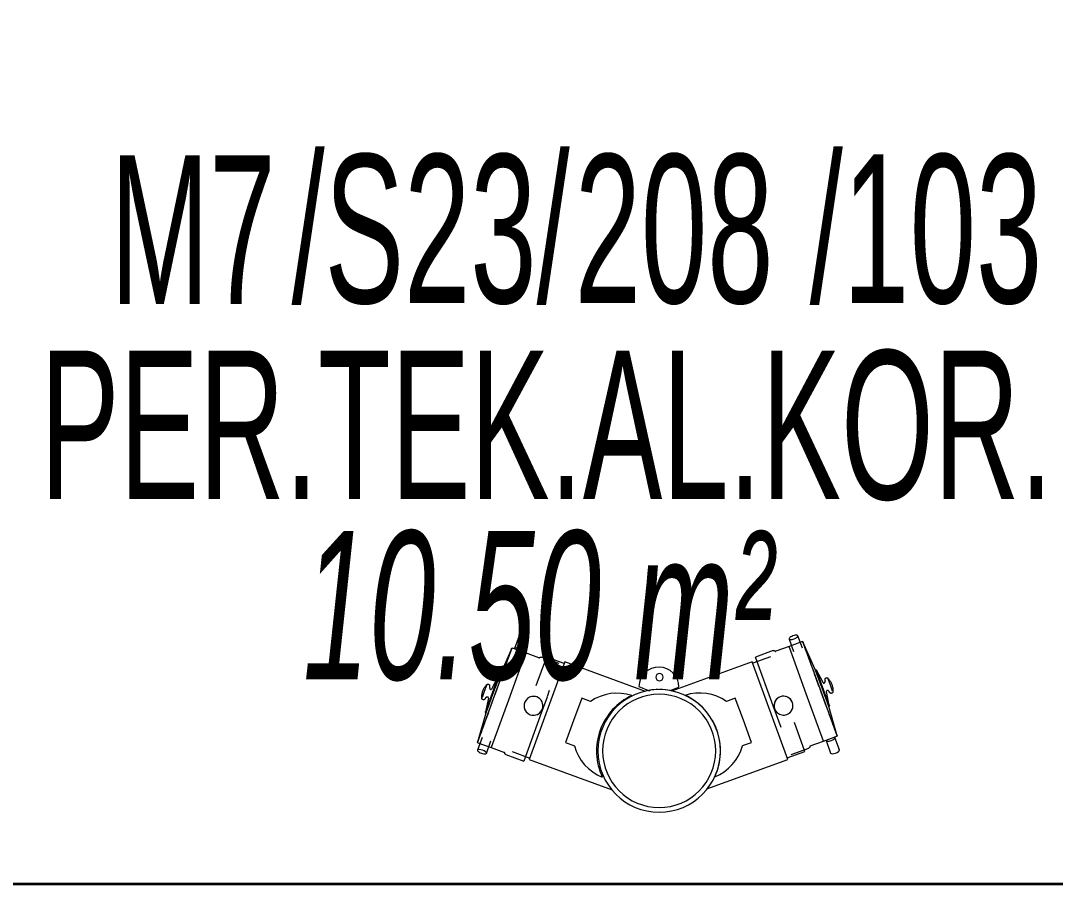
# Model space of a CAD drawing. Header units: metres. Extents: x 8 to 325, y -31 to 15.
# Drawn here: x 121.812 to 123.205, y -3.69 to -2.527 of the extents above; entities that cross this region are included whole.
import ezdxf

# ---------------------------------------------------------------- set-up
doc = ezdxf.new("R2010")
doc.units = ezdxf.units.M
for name, color, linetype, lineweight in [('A-ALAN', 7, 'Continuous', 9), ('A-DETY-ETKT', 7, 'Continuous', 9), ('A-DUVR', 7, 'Continuous', 9), ('M-EKIP', 7, 'Continuous', 9)]:
    doc.layers.add(name, color=color, linetype=linetype, lineweight=lineweight)
doc.styles.add('Arial Narrow_1', font='ARIALN.TTF', dxfattribs={"width": 0.7, "height": 0.2})
doc.styles.add('Arial Narrow_I', font='ARIALNI.TTF', dxfattribs={"width": 0.7, "height": 0.2})

# ---------------------------------------------------------------- blocks, each defined once
blk = doc.blocks.new('SY-M-FH_01_FIREHYDRAND - Fire_Hydrant_Valve__2xDN65_-6632026-_1_13_4_13_ PERON KATI _FFL_')
at = {"layer": 'M-EKIP', "color": 8, "lineweight": 5, "true_color": 0x808080}
for p, q in [((-0.1092, 0.1029), (-0.1153, 0.0861)), ((-0.1034, 0.0818), (-0.0972, 0.0986)), ((0.2542, 0.0988), (0.2603, 0.082)), ((0.2723, 0.0863), (0.2661, 0.1032)), ((-0.1191, 0.0863), (-0.1421, 0.0231)), ((-0.1191, 0.0863), (-0.1357, 0.049)), ((-0.1004, 0.0801), (-0.1183, 0.0866)), ((0.2543, 0.0888), (0.2364, 0.0823)), ((0.2722, 0.0953), (0.2543, 0.0888)), ((0.2775, 0.0251), (0.2543, 0.0888)), ((0.2775, 0.0251), (0.2543, 0.0888)), ((0.2896, 0.0577), (0.273, 0.0949)), ((0.296, 0.0318), (0.273, 0.0949)), ((-0.1004, 0.0801), (-0.1236, 0.0164)), ((-0.1004, 0.0801), (-0.1236, 0.0164)), ((-0.0825, 0.0736), (-0.1004, 0.0801)), ((-0.0723, 0.0746), (-0.0865, 0.0357)), ((-0.0552, 0.0658), (-0.0791, 0.0745)), ((-0.0484, 0.0659), (-0.0723, 0.0746)), ((0.2292, 0.0749), (0.2054, 0.0662)), ((0.233, 0.0832), (0.2091, 0.0745)), ((0.233, 0.0089), (0.2091, 0.0745)), ((-0.0477, 0.0679), (-0.0955, -0.0634)), ((0.061, 0.0283), (-0.0477, 0.0679)), ((0.2047, 0.0681), (0.096, 0.0285)), ((0.2524, -0.0632), (0.2047, 0.0681)), ((0.2987, 0.0328), (0.2896, 0.0577)), ((0.3001, 0.0401), (0.2911, 0.0569)), ((0.2998, 0.0332), (0.2911, 0.0569)), ((-0.1373, 0.0483), (-0.1462, 0.0314)), ((-0.1373, 0.0483), (-0.1459, 0.0245)), ((-0.1357, 0.049), (-0.1448, 0.0241)), ((0.3099, 0.0368), (0.3069, 0.045)), ((-0.156, 0.0282), (-0.159, 0.02)), ((-0.153, 0.0363), (-0.156, 0.0282)), ((-0.0685, 0.0293), (-0.0715, 0.0211)), ((0.052, 0.0349), (0.065, 0.0295)), ((0.065, 0.0295), (0.0666, 0.0297)), ((0.0943, 0.0294), (0.106, 0.0342)), ((0.319, -0.0314), (0.296, 0.0318)), ((0.3077, 0.0079), (0.2987, 0.0328)), ((0.3084, 0.0094), (0.2998, 0.0332)), ((0.3084, 0.0094), (0.3045, 0.028)), ((0.3128, 0.0287), (0.3099, 0.0368)), ((-0.1421, 0.0231), (-0.1651, -0.04)), ((-0.1459, 0.0245), (-0.1546, 0.0007)), ((-0.1506, 0.0194), (-0.1546, 0.0007)), ((-0.1448, 0.0241), (-0.1538, -0.0008)), ((-0.1236, 0.0164), (-0.1468, -0.0473)), ((-0.1236, 0.0164), (-0.1468, -0.0473)), ((-0.0716, 0.0207), (-0.0791, 0.0002)), ((-0.0249, 0.019), (-0.0358, -0.0108)), ((-0.013, 0.0147), (-0.0249, 0.019)), ((0.1819, 0.0193), (0.17, 0.0149)), ((0.1928, -0.0106), (0.1819, 0.0193)), ((0.3007, -0.0387), (0.2775, 0.0251)), ((0.3007, -0.0387), (0.2775, 0.0251)), ((-0.0791, 0.0002), (-0.103, -0.0655)), ((0.2404, -0.0116), (0.233, 0.0089)), ((0.319, -0.0314), (0.3077, 0.0079)), ((-0.1538, -0.0008), (-0.1651, -0.04)), ((-0.0358, -0.0108), (-0.0467, -0.0406)), ((0.2036, -0.0404), (0.1928, -0.0106)), ((0.2436, -0.0203), (0.2406, -0.012)), ((0.2756, -0.0526), (0.2614, -0.0136)), ((-0.159, -0.0339), (-0.1651, -0.0508)), ((-0.1647, -0.0408), (-0.1468, -0.0473)), ((-0.1532, -0.0551), (-0.1471, -0.0383)), ((-0.0467, -0.0406), (-0.0347, -0.045)), ((0.1917, -0.0447), (0.2036, -0.0404)), ((0.2828, -0.0452), (0.3007, -0.0387)), ((0.3007, -0.0387), (0.3186, -0.0321)), ((0.304, -0.038), (0.3101, -0.0549)), ((0.3221, -0.0505), (0.3159, -0.0337)), ((-0.1468, -0.0473), (-0.1289, -0.0538)), ((-0.1187, -0.0528), (-0.0948, -0.0615)), ((0.2517, -0.0612), (0.2756, -0.0526)), ((0.2569, -0.0568), (0.2807, -0.0481)), ((-0.1269, -0.0568), (-0.103, -0.0655)), ((-0.0955, -0.0634), (0.0163, -0.1041)), ((0.1434, -0.1029), (0.2524, -0.0632))]:
    blk.add_line(p, q, dxfattribs=at)
at = {"layer": 'M-EKIP', "color": 8, "lineweight": 5, "true_color": 0x808080, "flags": 128}
for points in [[(-0.1191, 0.0863), (-0.1191, 0.0862), (-0.1192, 0.086), (-0.1193, 0.0858), (-0.1194, 0.0854), (-0.1196, 0.085), (-0.1198, 0.0844), (-0.12, 0.0838), (-0.1203, 0.083), (-0.1206, 0.0822), (-0.1209, 0.0813), (-0.1213, 0.0802), (-0.1217, 0.0791), (-0.1222, 0.0779), (-0.1226, 0.0766), (-0.1231, 0.0752), (-0.1237, 0.0738), (-0.1242, 0.0722), (-0.1248, 0.0706), (-0.1254, 0.0689), (-0.1261, 0.0671), (-0.1268, 0.0653), (-0.1275, 0.0633), (-0.1282, 0.0614), (-0.1289, 0.0593), (-0.1297, 0.0572), (-0.1305, 0.0551), (-0.1313, 0.0529), (-0.1321, 0.0506), (-0.1329, 0.0483), (-0.1338, 0.046), (-0.1346, 0.0436), (-0.1355, 0.0412), (-0.1364, 0.0388), (-0.1373, 0.0363), (-0.1382, 0.0338), (-0.1391, 0.0313), (-0.14, 0.0288), (-0.1409, 0.0263), (-0.1418, 0.0238), (-0.1421, 0.0231)], [(-0.1196, 0.0849), (-0.1194, 0.0853), (-0.1193, 0.0857), (-0.1192, 0.086), (-0.1191, 0.0862), (-0.1191, 0.0862), (-0.1191, 0.0863)], [(-0.1191, 0.0863), (-0.1191, 0.0863), (-0.1191, 0.0863), (-0.1191, 0.0863), (-0.1191, 0.0863), (-0.1191, 0.0864), (-0.119, 0.0864), (-0.119, 0.0864), (-0.119, 0.0864), (-0.119, 0.0864), (-0.119, 0.0865), (-0.119, 0.0865), (-0.119, 0.0865), (-0.1189, 0.0865), (-0.1189, 0.0865), (-0.1189, 0.0865), (-0.1189, 0.0866), (-0.1189, 0.0866), (-0.1188, 0.0866), (-0.1188, 0.0866), (-0.1188, 0.0866), (-0.1188, 0.0866), (-0.1187, 0.0866), (-0.1187, 0.0866), (-0.1187, 0.0866), (-0.1187, 0.0866), (-0.1187, 0.0866), (-0.1186, 0.0866), (-0.1186, 0.0866), (-0.1186, 0.0867), (-0.1186, 0.0867), (-0.1185, 0.0867), (-0.1185, 0.0867), (-0.1185, 0.0866), (-0.1185, 0.0866), (-0.1184, 0.0866), (-0.1184, 0.0866), (-0.1184, 0.0866), (-0.1184, 0.0866), (-0.1183, 0.0866), (-0.1183, 0.0866)], [(0.2722, 0.0953), (0.2722, 0.0953), (0.2723, 0.0953), (0.2723, 0.0953), (0.2723, 0.0953), (0.2723, 0.0953), (0.2724, 0.0953), (0.2724, 0.0953), (0.2724, 0.0953), (0.2724, 0.0953), (0.2725, 0.0953), (0.2725, 0.0953), (0.2725, 0.0953), (0.2725, 0.0953), (0.2725, 0.0953), (0.2726, 0.0953), (0.2726, 0.0953), (0.2726, 0.0953), (0.2726, 0.0953), (0.2727, 0.0953), (0.2727, 0.0953), (0.2727, 0.0953), (0.2727, 0.0952), (0.2728, 0.0952), (0.2728, 0.0952), (0.2728, 0.0952), (0.2728, 0.0952), (0.2728, 0.0952), (0.2728, 0.0952), (0.2729, 0.0951), (0.2729, 0.0951), (0.2729, 0.0951), (0.2729, 0.0951), (0.2729, 0.0951), (0.2729, 0.095), (0.273, 0.095), (0.273, 0.095), (0.273, 0.095), (0.273, 0.095), (0.273, 0.0949), (0.273, 0.0949)], [(0.296, 0.0318), (0.2951, 0.0343), (0.2941, 0.0368), (0.2932, 0.0393), (0.2923, 0.0418), (0.2914, 0.0443), (0.2905, 0.0468), (0.2896, 0.0492), (0.2887, 0.0516), (0.2879, 0.054), (0.287, 0.0564), (0.2862, 0.0587), (0.2854, 0.0609), (0.2846, 0.0632), (0.2838, 0.0653), (0.283, 0.0674), (0.2823, 0.0695), (0.2815, 0.0715), (0.2808, 0.0734), (0.2801, 0.0753), (0.2795, 0.0771), (0.2789, 0.0788), (0.2783, 0.0805), (0.2777, 0.082), (0.2771, 0.0835), (0.2766, 0.0849), (0.2762, 0.0862), (0.2757, 0.0875), (0.2753, 0.0886), (0.2749, 0.0897), (0.2746, 0.0906), (0.2742, 0.0915), (0.274, 0.0923), (0.2737, 0.093), (0.2735, 0.0935), (0.2733, 0.094), (0.2732, 0.0944), (0.2731, 0.0947), (0.273, 0.0948), (0.273, 0.0949), (0.273, 0.0949)], [(0.273, 0.0949), (0.273, 0.0949), (0.2731, 0.0947), (0.2732, 0.0945), (0.2733, 0.0941), (0.2735, 0.0937)], [(-0.0825, 0.0736), (-0.0825, 0.0736), (-0.0825, 0.0736), (-0.0824, 0.0736), (-0.0824, 0.0735), (-0.0824, 0.0735), (-0.0823, 0.0735), (-0.0823, 0.0735), (-0.0823, 0.0735), (-0.0822, 0.0735), (-0.0822, 0.0735), (-0.0822, 0.0735), (-0.0821, 0.0735), (-0.0821, 0.0735), (-0.0821, 0.0736), (-0.082, 0.0736), (-0.082, 0.0736), (-0.082, 0.0736), (-0.082, 0.0736), (-0.0819, 0.0736), (-0.0819, 0.0736), (-0.0819, 0.0736), (-0.0818, 0.0736), (-0.0818, 0.0737), (-0.0818, 0.0737), (-0.0818, 0.0737), (-0.0817, 0.0737), (-0.0817, 0.0737), (-0.0817, 0.0738), (-0.0817, 0.0738), (-0.0816, 0.0738), (-0.0816, 0.0738)], [(-0.0816, 0.0738), (-0.0816, 0.0739), (-0.0815, 0.074), (-0.0814, 0.074), (-0.0814, 0.0741), (-0.0813, 0.0741), (-0.0812, 0.0742), (-0.0812, 0.0743), (-0.0811, 0.0743), (-0.081, 0.0744), (-0.0809, 0.0744), (-0.0808, 0.0744), (-0.0807, 0.0745), (-0.0807, 0.0745), (-0.0806, 0.0745), (-0.0805, 0.0746), (-0.0804, 0.0746), (-0.0803, 0.0746), (-0.0802, 0.0746), (-0.0801, 0.0746), (-0.08, 0.0746), (-0.0799, 0.0746), (-0.0799, 0.0746), (-0.0798, 0.0746), (-0.0797, 0.0746), (-0.0796, 0.0746), (-0.0795, 0.0746), (-0.0794, 0.0746), (-0.0793, 0.0746), (-0.0792, 0.0746), (-0.0791, 0.0745), (-0.0791, 0.0745)], [(0.233, 0.0832), (0.2331, 0.0832), (0.2331, 0.0832), (0.2332, 0.0833), (0.2333, 0.0833), (0.2334, 0.0833), (0.2335, 0.0833), (0.2336, 0.0833), (0.2337, 0.0833), (0.2338, 0.0833), (0.2339, 0.0833), (0.234, 0.0833), (0.234, 0.0833), (0.2341, 0.0833), (0.2342, 0.0833), (0.2343, 0.0833), (0.2344, 0.0832), (0.2345, 0.0832), (0.2346, 0.0832), (0.2347, 0.0831), (0.2347, 0.0831), (0.2348, 0.0831), (0.2349, 0.083), (0.235, 0.083), (0.2351, 0.0829), (0.2351, 0.0829), (0.2352, 0.0828), (0.2353, 0.0827), (0.2353, 0.0827), (0.2354, 0.0826), (0.2355, 0.0825), (0.2355, 0.0825)], [(0.2355, 0.0825), (0.2355, 0.0825), (0.2356, 0.0825), (0.2356, 0.0824), (0.2356, 0.0824), (0.2356, 0.0824), (0.2356, 0.0824), (0.2357, 0.0824), (0.2357, 0.0823), (0.2357, 0.0823), (0.2358, 0.0823), (0.2358, 0.0823), (0.2358, 0.0823), (0.2358, 0.0823), (0.2359, 0.0823), (0.2359, 0.0822), (0.2359, 0.0822), (0.236, 0.0822), (0.236, 0.0822), (0.236, 0.0822), (0.2361, 0.0822), (0.2361, 0.0822), (0.2361, 0.0822), (0.2362, 0.0822), (0.2362, 0.0822), (0.2362, 0.0822), (0.2363, 0.0822), (0.2363, 0.0822), (0.2363, 0.0822), (0.2364, 0.0822), (0.2364, 0.0823), (0.2364, 0.0823)], [(0.2896, 0.0577), (0.2896, 0.0576), (0.2896, 0.0576), (0.2896, 0.0576), (0.2896, 0.0576), (0.2896, 0.0575), (0.2897, 0.0575), (0.2897, 0.0575), (0.2897, 0.0575), (0.2897, 0.0575), (0.2897, 0.0575), (0.2897, 0.0574), (0.2897, 0.0574), (0.2898, 0.0574), (0.2898, 0.0574), (0.2898, 0.0574), (0.2898, 0.0574), (0.2898, 0.0573), (0.2899, 0.0573), (0.2899, 0.0573), (0.2899, 0.0573), (0.2899, 0.0573), (0.2899, 0.0573), (0.29, 0.0573), (0.29, 0.0573), (0.29, 0.0573), (0.29, 0.0573), (0.2901, 0.0573), (0.2901, 0.0573), (0.2901, 0.0573), (0.2901, 0.0573), (0.2902, 0.0573), (0.2902, 0.0573), (0.2902, 0.0573), (0.2902, 0.0573), (0.2903, 0.0573), (0.2903, 0.0573), (0.2903, 0.0573), (0.2903, 0.0573), (0.2903, 0.0573), (0.2904, 0.0573)], [(0.2904, 0.0573), (0.2904, 0.0573), (0.2904, 0.0573), (0.2904, 0.0573), (0.2904, 0.0573), (0.2905, 0.0573), (0.2905, 0.0573), (0.2905, 0.0573), (0.2905, 0.0573), (0.2906, 0.0573), (0.2906, 0.0573), (0.2906, 0.0573), (0.2906, 0.0573), (0.2907, 0.0573), (0.2907, 0.0573), (0.2907, 0.0573), (0.2907, 0.0573), (0.2908, 0.0573), (0.2908, 0.0573), (0.2908, 0.0573), (0.2908, 0.0573), (0.2909, 0.0573), (0.2909, 0.0573), (0.2909, 0.0572), (0.2909, 0.0572), (0.2909, 0.0572), (0.291, 0.0572), (0.291, 0.0572), (0.291, 0.0572), (0.291, 0.0571), (0.291, 0.0571), (0.291, 0.0571), (0.2911, 0.0571), (0.2911, 0.0571), (0.2911, 0.057), (0.2911, 0.057), (0.2911, 0.057), (0.2911, 0.057), (0.2911, 0.057), (0.2911, 0.0569), (0.2911, 0.0569)], [(0.2998, 0.0332), (0.2994, 0.0341), (0.2991, 0.0351), (0.2988, 0.036), (0.2984, 0.037), (0.2981, 0.0379), (0.2977, 0.0388), (0.2974, 0.0397), (0.2971, 0.0406), (0.2967, 0.0415), (0.2964, 0.0424), (0.2961, 0.0433), (0.2958, 0.0441), (0.2955, 0.045), (0.2952, 0.0458), (0.2949, 0.0466), (0.2946, 0.0474), (0.2943, 0.0481), (0.2941, 0.0488), (0.2938, 0.0495), (0.2936, 0.0502), (0.2933, 0.0509), (0.2931, 0.0515), (0.2929, 0.0521), (0.2927, 0.0526), (0.2925, 0.0532), (0.2923, 0.0537), (0.2922, 0.0541), (0.292, 0.0546), (0.2919, 0.055), (0.2917, 0.0553), (0.2916, 0.0556), (0.2915, 0.0559), (0.2914, 0.0562), (0.2913, 0.0564), (0.2913, 0.0566), (0.2912, 0.0567), (0.2912, 0.0568), (0.2911, 0.0569), (0.2911, 0.0569)], [(0.2911, 0.0569), (0.2911, 0.0569), (0.2912, 0.0569), (0.2912, 0.0568), (0.2912, 0.0566), (0.2913, 0.0565), (0.2914, 0.0563), (0.2915, 0.056), (0.2916, 0.0557)], [(-0.1373, 0.0483), (-0.1373, 0.0482), (-0.1373, 0.0482), (-0.1373, 0.0481), (-0.1374, 0.048), (-0.1374, 0.0478), (-0.1375, 0.0476), (-0.1376, 0.0473), (-0.1377, 0.047), (-0.1378, 0.0467), (-0.1379, 0.0464), (-0.1381, 0.046), (-0.1382, 0.0456), (-0.1384, 0.0451), (-0.1386, 0.0446), (-0.1388, 0.0441), (-0.139, 0.0436), (-0.1392, 0.043), (-0.1394, 0.0424), (-0.1396, 0.0417), (-0.1399, 0.041), (-0.1401, 0.0404), (-0.1404, 0.0396), (-0.1407, 0.0389), (-0.1409, 0.0381), (-0.1412, 0.0373), (-0.1415, 0.0365), (-0.1418, 0.0357), (-0.1421, 0.0348), (-0.1425, 0.034), (-0.1428, 0.0331), (-0.1431, 0.0322), (-0.1434, 0.0313), (-0.1438, 0.0304), (-0.1441, 0.0295), (-0.1444, 0.0285), (-0.1448, 0.0276), (-0.1451, 0.0266), (-0.1455, 0.0257), (-0.1458, 0.0248), (-0.1459, 0.0245)], [(-0.1376, 0.0473), (-0.1375, 0.0475), (-0.1374, 0.0477), (-0.1374, 0.0479), (-0.1373, 0.0481), (-0.1373, 0.0482), (-0.1373, 0.0482), (-0.1373, 0.0483)], [(-0.1373, 0.0483), (-0.1372, 0.0483), (-0.1372, 0.0483), (-0.1372, 0.0483), (-0.1372, 0.0483), (-0.1372, 0.0484), (-0.1372, 0.0484), (-0.1372, 0.0484), (-0.1372, 0.0484), (-0.1371, 0.0484), (-0.1371, 0.0485), (-0.1371, 0.0485), (-0.1371, 0.0485), (-0.1371, 0.0485), (-0.1371, 0.0485), (-0.137, 0.0485), (-0.137, 0.0486), (-0.137, 0.0486), (-0.137, 0.0486), (-0.137, 0.0486), (-0.1369, 0.0486), (-0.1369, 0.0486), (-0.1369, 0.0486), (-0.1369, 0.0486), (-0.1368, 0.0486), (-0.1368, 0.0486), (-0.1368, 0.0486), (-0.1368, 0.0487), (-0.1367, 0.0487), (-0.1367, 0.0487), (-0.1367, 0.0487), (-0.1367, 0.0487), (-0.1366, 0.0487), (-0.1366, 0.0487), (-0.1366, 0.0487), (-0.1366, 0.0486), (-0.1365, 0.0486), (-0.1365, 0.0486), (-0.1365, 0.0486), (-0.1365, 0.0486), (-0.1365, 0.0486)], [(-0.1365, 0.0486), (-0.1364, 0.0486), (-0.1364, 0.0486), (-0.1364, 0.0486), (-0.1364, 0.0486), (-0.1364, 0.0486), (-0.1363, 0.0486), (-0.1363, 0.0486), (-0.1363, 0.0486), (-0.1363, 0.0486), (-0.1362, 0.0486), (-0.1362, 0.0486), (-0.1362, 0.0486), (-0.1362, 0.0486), (-0.1361, 0.0486), (-0.1361, 0.0486), (-0.1361, 0.0486), (-0.1361, 0.0486), (-0.1361, 0.0486), (-0.136, 0.0486), (-0.136, 0.0486), (-0.136, 0.0487), (-0.136, 0.0487), (-0.1359, 0.0487), (-0.1359, 0.0487), (-0.1359, 0.0487), (-0.1359, 0.0487), (-0.1359, 0.0487), (-0.1359, 0.0488), (-0.1358, 0.0488), (-0.1358, 0.0488), (-0.1358, 0.0488), (-0.1358, 0.0488), (-0.1358, 0.0488), (-0.1358, 0.0489), (-0.1358, 0.0489), (-0.1357, 0.0489), (-0.1357, 0.0489), (-0.1357, 0.0489), (-0.1357, 0.049), (-0.1357, 0.049)], [(0.3017, 0.0397), (0.3018, 0.0398), (0.3019, 0.0398), (0.3019, 0.0399), (0.302, 0.04), (0.3021, 0.0401), (0.3022, 0.0401), (0.3023, 0.0402), (0.3024, 0.0403), (0.3025, 0.0404), (0.3025, 0.0405), (0.3026, 0.0406), (0.3027, 0.0407), (0.3027, 0.0408), (0.3028, 0.0409), (0.3028, 0.041), (0.3029, 0.0412), (0.3029, 0.0413), (0.3029, 0.0414), (0.303, 0.0415), (0.303, 0.0416), (0.303, 0.0417), (0.303, 0.0419), (0.3031, 0.042), (0.3031, 0.0421), (0.3031, 0.0422), (0.3031, 0.0423), (0.3031, 0.0425), (0.3031, 0.0426), (0.303, 0.0427), (0.303, 0.0428), (0.303, 0.0429), (0.303, 0.0431), (0.3029, 0.0432), (0.3029, 0.0432)], [(0.3029, 0.0432), (0.3029, 0.0433), (0.3028, 0.0435), (0.3028, 0.0436), (0.3028, 0.0437), (0.3028, 0.0439), (0.3028, 0.044), (0.3028, 0.0442), (0.3027, 0.0443), (0.3028, 0.0444), (0.3028, 0.0446), (0.3028, 0.0447), (0.3028, 0.0449), (0.3028, 0.0449)], [(0.3028, 0.0449), (0.3028, 0.045), (0.3028, 0.0451), (0.3029, 0.0452), (0.3029, 0.0452), (0.3029, 0.0453), (0.303, 0.0454), (0.303, 0.0455), (0.303, 0.0456), (0.3031, 0.0457), (0.3031, 0.0457), (0.3032, 0.0458), (0.3032, 0.0459), (0.3033, 0.0459), (0.3033, 0.046), (0.3034, 0.0461), (0.3035, 0.0461), (0.3035, 0.0462), (0.3036, 0.0463), (0.3037, 0.0463), (0.3038, 0.0464), (0.3038, 0.0464), (0.3039, 0.0465), (0.304, 0.0465), (0.3041, 0.0465), (0.3042, 0.0466), (0.3042, 0.0466), (0.3043, 0.0466), (0.3044, 0.0467), (0.3045, 0.0467), (0.3046, 0.0467), (0.3047, 0.0467), (0.3048, 0.0467), (0.3049, 0.0468), (0.3049, 0.0468), (0.305, 0.0468), (0.3051, 0.0468), (0.3052, 0.0468), (0.3053, 0.0467), (0.3054, 0.0467), (0.3055, 0.0467), (0.3056, 0.0467), (0.3057, 0.0467), (0.3057, 0.0466), (0.3058, 0.0466), (0.3059, 0.0466), (0.306, 0.0465), (0.3061, 0.0465), (0.3061, 0.0465), (0.3062, 0.0464), (0.3063, 0.0464), (0.3064, 0.0463), (0.3064, 0.0463), (0.3065, 0.0462)], [(0.3065, 0.0462), (0.3072, 0.0454), (0.3079, 0.0445), (0.3086, 0.0436), (0.3093, 0.0426), (0.3099, 0.0417), (0.3104, 0.0407), (0.3109, 0.0397), (0.3114, 0.0387), (0.3119, 0.0376), (0.3119, 0.0376)], [(-0.1594, 0.0188), (-0.1594, 0.0199), (-0.1594, 0.0211), (-0.1594, 0.0222), (-0.1592, 0.0233), (-0.1591, 0.0244), (-0.1589, 0.0256), (-0.1586, 0.0267), (-0.1583, 0.0278), (-0.158, 0.0289), (-0.158, 0.0289)], [(-0.158, 0.0289), (-0.1576, 0.0299), (-0.1571, 0.031), (-0.1566, 0.032), (-0.156, 0.033), (-0.1554, 0.0339), (-0.1548, 0.0349), (-0.1541, 0.0358), (-0.1534, 0.0367), (-0.1526, 0.0375), (-0.1526, 0.0376)], [(-0.1526, 0.0376), (-0.1525, 0.0376), (-0.1524, 0.0377), (-0.1524, 0.0377), (-0.1523, 0.0378), (-0.1522, 0.0378), (-0.1521, 0.0379), (-0.1521, 0.0379), (-0.152, 0.0379), (-0.1519, 0.038), (-0.1518, 0.038), (-0.1517, 0.038), (-0.1516, 0.038), (-0.1515, 0.038), (-0.1515, 0.0381), (-0.1514, 0.0381), (-0.1513, 0.0381), (-0.1512, 0.0381), (-0.1511, 0.0381), (-0.151, 0.0381), (-0.1509, 0.0381), (-0.1508, 0.0381), (-0.1507, 0.038), (-0.1506, 0.038), (-0.1506, 0.038), (-0.1505, 0.038), (-0.1504, 0.038), (-0.1503, 0.0379), (-0.1502, 0.0379), (-0.1501, 0.0378), (-0.1501, 0.0378), (-0.15, 0.0378), (-0.1499, 0.0377), (-0.1498, 0.0377), (-0.1498, 0.0376), (-0.1497, 0.0376), (-0.1496, 0.0375), (-0.1496, 0.0374), (-0.1495, 0.0374), (-0.1494, 0.0373), (-0.1494, 0.0372), (-0.1493, 0.0372), (-0.1493, 0.0371), (-0.1492, 0.037), (-0.1492, 0.0369), (-0.1491, 0.0368), (-0.1491, 0.0368), (-0.1491, 0.0367), (-0.149, 0.0366), (-0.149, 0.0365), (-0.149, 0.0364), (-0.1489, 0.0363), (-0.1489, 0.0363), (-0.1489, 0.0362)], [(-0.149, 0.0345), (-0.1491, 0.0344), (-0.1491, 0.0343), (-0.1491, 0.0342), (-0.1492, 0.034), (-0.1492, 0.0339), (-0.1492, 0.0338), (-0.1492, 0.0337), (-0.1492, 0.0336), (-0.1492, 0.0334), (-0.1492, 0.0333), (-0.1492, 0.0332), (-0.1491, 0.0331), (-0.1491, 0.033), (-0.1491, 0.0328), (-0.1491, 0.0327), (-0.149, 0.0326), (-0.149, 0.0325), (-0.1489, 0.0324), (-0.1489, 0.0323), (-0.1488, 0.0322), (-0.1488, 0.0321), (-0.1487, 0.032), (-0.1487, 0.0319), (-0.1486, 0.0318), (-0.1485, 0.0317), (-0.1484, 0.0316), (-0.1483, 0.0315), (-0.1483, 0.0314), (-0.1482, 0.0313), (-0.1481, 0.0312), (-0.148, 0.0312), (-0.1479, 0.0311), (-0.1478, 0.031), (-0.1478, 0.031)], [(-0.1489, 0.0362), (-0.1489, 0.0361), (-0.1489, 0.0359), (-0.1489, 0.0358), (-0.1489, 0.0357), (-0.1489, 0.0355), (-0.1489, 0.0354), (-0.1489, 0.0352), (-0.1489, 0.0351), (-0.1489, 0.035), (-0.149, 0.0348), (-0.149, 0.0347), (-0.149, 0.0345), (-0.149, 0.0345)], [(-0.1478, 0.031), (-0.1477, 0.031), (-0.1477, 0.031), (-0.1477, 0.031), (-0.1476, 0.0309), (-0.1476, 0.0309), (-0.1475, 0.0309), (-0.1475, 0.0309), (-0.1474, 0.0309), (-0.1474, 0.0309), (-0.1474, 0.0309), (-0.1473, 0.0309), (-0.1473, 0.0308), (-0.1472, 0.0308), (-0.1472, 0.0308), (-0.1471, 0.0308), (-0.1471, 0.0308), (-0.147, 0.0309), (-0.147, 0.0309), (-0.147, 0.0309), (-0.1469, 0.0309), (-0.1469, 0.0309), (-0.1468, 0.0309), (-0.1468, 0.0309), (-0.1467, 0.0309), (-0.1467, 0.031), (-0.1467, 0.031), (-0.1466, 0.031), (-0.1466, 0.031), (-0.1466, 0.031), (-0.1465, 0.0311), (-0.1465, 0.0311), (-0.1464, 0.0311), (-0.1464, 0.0312), (-0.1464, 0.0312), (-0.1464, 0.0312), (-0.1463, 0.0313), (-0.1463, 0.0313), (-0.1463, 0.0313), (-0.1462, 0.0314), (-0.1462, 0.0314), (-0.1462, 0.0314)], [(0.319, -0.0314), (0.3189, -0.0313), (0.3189, -0.0312), (0.3188, -0.0309), (0.3187, -0.0305), (0.3185, -0.0301), (0.3183, -0.0295), (0.3181, -0.0289), (0.3178, -0.0282), (0.3175, -0.0273), (0.3171, -0.0264), (0.3168, -0.0253), (0.3164, -0.0242), (0.3159, -0.023), (0.3154, -0.0217), (0.3149, -0.0203), (0.3144, -0.0189), (0.3138, -0.0173), (0.3133, -0.0157), (0.3126, -0.014), (0.312, -0.0122), (0.3113, -0.0104), (0.3106, -0.0084), (0.3099, -0.0065), (0.3092, -0.0044), (0.3084, -0.0023), (0.3076, -0.0002), (0.3068, 0.002), (0.306, 0.0043), (0.3052, 0.0066), (0.3043, 0.0089), (0.3034, 0.0113), (0.3026, 0.0137), (0.3017, 0.0161), (0.3008, 0.0186), (0.2999, 0.0211), (0.299, 0.0236), (0.2981, 0.0261), (0.2971, 0.0286), (0.2962, 0.0311), (0.296, 0.0318)], [(0.3084, 0.0094), (0.3084, 0.0094), (0.3084, 0.0095), (0.3084, 0.0096), (0.3083, 0.0097), (0.3083, 0.0099), (0.3082, 0.0101), (0.3081, 0.0103), (0.308, 0.0106), (0.3079, 0.0109), (0.3078, 0.0113), (0.3076, 0.0117), (0.3075, 0.0121), (0.3073, 0.0126), (0.3071, 0.013), (0.3069, 0.0136), (0.3067, 0.0141), (0.3065, 0.0147), (0.3063, 0.0153), (0.3061, 0.0159), (0.3058, 0.0166), (0.3056, 0.0173), (0.3053, 0.018), (0.305, 0.0188), (0.3047, 0.0195), (0.3045, 0.0203), (0.3042, 0.0211), (0.3039, 0.022), (0.3036, 0.0228), (0.3032, 0.0237), (0.3029, 0.0246), (0.3026, 0.0255), (0.3023, 0.0264), (0.3019, 0.0273), (0.3016, 0.0282), (0.3013, 0.0291), (0.3009, 0.0301), (0.3006, 0.031), (0.3002, 0.032), (0.2999, 0.0329), (0.2998, 0.0332)], [(0.3001, 0.0401), (0.3001, 0.0401), (0.3001, 0.04), (0.3002, 0.04), (0.3002, 0.04), (0.3002, 0.0399), (0.3002, 0.0399), (0.3003, 0.0399), (0.3003, 0.0398), (0.3003, 0.0398), (0.3004, 0.0398), (0.3004, 0.0397), (0.3004, 0.0397), (0.3005, 0.0397), (0.3005, 0.0397), (0.3005, 0.0396), (0.3006, 0.0396), (0.3006, 0.0396), (0.3007, 0.0396), (0.3007, 0.0396), (0.3008, 0.0396), (0.3008, 0.0396), (0.3008, 0.0395), (0.3009, 0.0395), (0.3009, 0.0395), (0.301, 0.0395), (0.301, 0.0395), (0.3011, 0.0395), (0.3011, 0.0395), (0.3011, 0.0395), (0.3012, 0.0395), (0.3012, 0.0395), (0.3013, 0.0395), (0.3013, 0.0396), (0.3014, 0.0396), (0.3014, 0.0396), (0.3015, 0.0396), (0.3015, 0.0396), (0.3015, 0.0396), (0.3016, 0.0396), (0.3016, 0.0397), (0.3017, 0.0397)], [(0.3054, 0.0294), (0.3054, 0.0294), (0.3053, 0.0294), (0.3053, 0.0293), (0.3052, 0.0293), (0.3052, 0.0293), (0.3051, 0.0293), (0.3051, 0.0293), (0.3051, 0.0293), (0.305, 0.0293), (0.305, 0.0292), (0.305, 0.0292), (0.3049, 0.0292), (0.3049, 0.0292), (0.3048, 0.0291), (0.3048, 0.0291), (0.3048, 0.0291), (0.3047, 0.029), (0.3047, 0.029), (0.3047, 0.029), (0.3047, 0.0289), (0.3046, 0.0289), (0.3046, 0.0289), (0.3046, 0.0288), (0.3046, 0.0288), (0.3046, 0.0287), (0.3045, 0.0287), (0.3045, 0.0287), (0.3045, 0.0286), (0.3045, 0.0286), (0.3045, 0.0285), (0.3045, 0.0285), (0.3045, 0.0284), (0.3045, 0.0284), (0.3045, 0.0284), (0.3044, 0.0283), (0.3044, 0.0283), (0.3044, 0.0282), (0.3045, 0.0282), (0.3045, 0.0281), (0.3045, 0.0281), (0.3045, 0.028)], [(0.3086, 0.0275), (0.3086, 0.0276), (0.3085, 0.0277), (0.3085, 0.0278), (0.3084, 0.0279), (0.3083, 0.0281), (0.3083, 0.0282), (0.3082, 0.0282), (0.3081, 0.0283), (0.308, 0.0284), (0.308, 0.0285), (0.3079, 0.0286), (0.3078, 0.0287), (0.3077, 0.0288), (0.3076, 0.0288), (0.3075, 0.0289), (0.3074, 0.029), (0.3073, 0.029), (0.3072, 0.0291), (0.3071, 0.0291), (0.307, 0.0292), (0.3069, 0.0292), (0.3067, 0.0293), (0.3066, 0.0293), (0.3065, 0.0293), (0.3064, 0.0294), (0.3063, 0.0294), (0.3061, 0.0294), (0.306, 0.0294), (0.3059, 0.0294), (0.3058, 0.0294), (0.3057, 0.0294), (0.3055, 0.0294), (0.3054, 0.0294), (0.3054, 0.0294)], [(0.3119, 0.0376), (0.3122, 0.0365), (0.3125, 0.0354), (0.3128, 0.0343), (0.313, 0.0332), (0.3131, 0.032), (0.3132, 0.0309), (0.3133, 0.0298), (0.3133, 0.0286), (0.3133, 0.0275), (0.3133, 0.0275)], [(-0.1421, 0.0231), (-0.143, 0.0206), (-0.1439, 0.0181), (-0.1448, 0.0155), (-0.1458, 0.013), (-0.1467, 0.0106), (-0.1476, 0.0081), (-0.1484, 0.0057), (-0.1493, 0.0032), (-0.1502, 0.0009), (-0.151, -0.0015), (-0.1519, -0.0038), (-0.1527, -0.006), (-0.1535, -0.0083), (-0.1543, -0.0104), (-0.1551, -0.0125), (-0.1558, -0.0146), (-0.1565, -0.0166), (-0.1573, -0.0185), (-0.1579, -0.0204), (-0.1586, -0.0222), (-0.1592, -0.0239), (-0.1598, -0.0256), (-0.1604, -0.0271), (-0.1609, -0.0286), (-0.1614, -0.03), (-0.1619, -0.0313), (-0.1624, -0.0326), (-0.1628, -0.0337), (-0.1632, -0.0348), (-0.1635, -0.0357), (-0.1638, -0.0366), (-0.1641, -0.0374), (-0.1644, -0.0381), (-0.1646, -0.0386), (-0.1647, -0.0391), (-0.1649, -0.0395), (-0.165, -0.0398), (-0.165, -0.04), (-0.1651, -0.04), (-0.1651, -0.04)], [(-0.1558, 0.0175), (-0.1558, 0.0174), (-0.1559, 0.0173), (-0.156, 0.0173), (-0.156, 0.0172), (-0.1561, 0.0172), (-0.1562, 0.0172), (-0.1563, 0.0171), (-0.1564, 0.0171), (-0.1565, 0.0171), (-0.1565, 0.017), (-0.1566, 0.017), (-0.1567, 0.017), (-0.1568, 0.017), (-0.1569, 0.0169), (-0.157, 0.0169), (-0.1571, 0.0169), (-0.1572, 0.0169), (-0.1573, 0.0169), (-0.1573, 0.0169), (-0.1574, 0.0169), (-0.1575, 0.0169), (-0.1576, 0.017), (-0.1577, 0.017), (-0.1578, 0.017), (-0.1579, 0.017), (-0.158, 0.0171), (-0.158, 0.0171), (-0.1581, 0.0171), (-0.1582, 0.0172), (-0.1583, 0.0172), (-0.1584, 0.0172), (-0.1584, 0.0173), (-0.1585, 0.0173), (-0.1586, 0.0174), (-0.1587, 0.0175), (-0.1587, 0.0175), (-0.1588, 0.0176), (-0.1589, 0.0176), (-0.1589, 0.0177), (-0.159, 0.0178), (-0.159, 0.0179), (-0.1591, 0.0179), (-0.1591, 0.018), (-0.1592, 0.0181), (-0.1592, 0.0182), (-0.1593, 0.0182), (-0.1593, 0.0183), (-0.1593, 0.0184), (-0.1593, 0.0185), (-0.1594, 0.0186), (-0.1594, 0.0187), (-0.1594, 0.0188), (-0.1594, 0.0188)], [(-0.1547, 0.0188), (-0.1548, 0.0187), (-0.1549, 0.0186), (-0.1549, 0.0185), (-0.155, 0.0183), (-0.1551, 0.0182), (-0.1552, 0.0181), (-0.1552, 0.018), (-0.1553, 0.0179), (-0.1554, 0.0178), (-0.1555, 0.0177), (-0.1556, 0.0176), (-0.1557, 0.0175), (-0.1558, 0.0175)], [(-0.1515, 0.0207), (-0.1516, 0.0207), (-0.1518, 0.0207), (-0.1519, 0.0207), (-0.152, 0.0207), (-0.1521, 0.0207), (-0.1522, 0.0207), (-0.1524, 0.0207), (-0.1525, 0.0207), (-0.1526, 0.0207), (-0.1527, 0.0206), (-0.1528, 0.0206), (-0.153, 0.0206), (-0.1531, 0.0205), (-0.1532, 0.0205), (-0.1533, 0.0204), (-0.1534, 0.0204), (-0.1535, 0.0203), (-0.1536, 0.0202), (-0.1537, 0.0202), (-0.1538, 0.0201), (-0.1539, 0.02), (-0.154, 0.0199), (-0.1541, 0.0199), (-0.1542, 0.0198), (-0.1542, 0.0197), (-0.1543, 0.0196), (-0.1544, 0.0195), (-0.1545, 0.0194), (-0.1545, 0.0193), (-0.1546, 0.0192), (-0.1546, 0.0191), (-0.1547, 0.019), (-0.1547, 0.0189), (-0.1547, 0.0188)], [(-0.1459, 0.0245), (-0.1463, 0.0235), (-0.1466, 0.0226), (-0.1469, 0.0217), (-0.1473, 0.0207), (-0.1476, 0.0198), (-0.148, 0.0188), (-0.1483, 0.0179), (-0.1486, 0.017), (-0.149, 0.0161), (-0.1493, 0.0152), (-0.1496, 0.0144), (-0.1499, 0.0135), (-0.1502, 0.0127), (-0.1505, 0.0119), (-0.1508, 0.0111), (-0.1511, 0.0103), (-0.1513, 0.0096), (-0.1516, 0.0088), (-0.1519, 0.0081), (-0.1521, 0.0075), (-0.1523, 0.0068), (-0.1526, 0.0062), (-0.1528, 0.0056), (-0.153, 0.005), (-0.1532, 0.0045), (-0.1534, 0.004), (-0.1535, 0.0035), (-0.1537, 0.0031), (-0.1538, 0.0027), (-0.154, 0.0023), (-0.1541, 0.002), (-0.1542, 0.0017), (-0.1543, 0.0015), (-0.1544, 0.0013), (-0.1544, 0.0011), (-0.1545, 0.0009), (-0.1545, 0.0008), (-0.1545, 0.0008), (-0.1546, 0.0007)], [(-0.1506, 0.0194), (-0.1506, 0.0194), (-0.1506, 0.0195), (-0.1506, 0.0195), (-0.1506, 0.0195), (-0.1506, 0.0196), (-0.1506, 0.0196), (-0.1506, 0.0197), (-0.1506, 0.0197), (-0.1506, 0.0198), (-0.1506, 0.0198), (-0.1506, 0.0199), (-0.1506, 0.0199), (-0.1506, 0.0199), (-0.1506, 0.02), (-0.1507, 0.02), (-0.1507, 0.0201), (-0.1507, 0.0201), (-0.1507, 0.0201), (-0.1507, 0.0202), (-0.1508, 0.0202), (-0.1508, 0.0203), (-0.1508, 0.0203), (-0.1508, 0.0203), (-0.1509, 0.0204), (-0.1509, 0.0204), (-0.1509, 0.0204), (-0.151, 0.0204), (-0.151, 0.0205), (-0.151, 0.0205), (-0.1511, 0.0205), (-0.1511, 0.0206), (-0.1511, 0.0206), (-0.1512, 0.0206), (-0.1512, 0.0206), (-0.1513, 0.0206), (-0.1513, 0.0206), (-0.1514, 0.0207), (-0.1514, 0.0207), (-0.1514, 0.0207), (-0.1515, 0.0207), (-0.1515, 0.0207)], [(0.3096, 0.0261), (0.3095, 0.0262), (0.3094, 0.0263), (0.3093, 0.0264), (0.3092, 0.0265), (0.3091, 0.0266), (0.3091, 0.0267), (0.309, 0.0269), (0.3089, 0.027), (0.3088, 0.0271), (0.3088, 0.0272), (0.3087, 0.0274), (0.3086, 0.0275), (0.3086, 0.0275)], [(0.3133, 0.0275), (0.3133, 0.0274), (0.3133, 0.0273), (0.3132, 0.0272), (0.3132, 0.0271), (0.3132, 0.027), (0.3131, 0.0269), (0.3131, 0.0269), (0.3131, 0.0268), (0.313, 0.0267), (0.313, 0.0266), (0.3129, 0.0266), (0.3129, 0.0265), (0.3128, 0.0264), (0.3128, 0.0263), (0.3127, 0.0263), (0.3126, 0.0262), (0.3126, 0.0262), (0.3125, 0.0261), (0.3124, 0.026), (0.3123, 0.026), (0.3123, 0.0259), (0.3122, 0.0259), (0.3121, 0.0259), (0.312, 0.0258), (0.312, 0.0258), (0.3119, 0.0257), (0.3118, 0.0257), (0.3117, 0.0257), (0.3116, 0.0257), (0.3115, 0.0256), (0.3114, 0.0256), (0.3113, 0.0256), (0.3113, 0.0256), (0.3112, 0.0256), (0.3111, 0.0256), (0.311, 0.0256), (0.3109, 0.0256), (0.3108, 0.0256), (0.3107, 0.0256), (0.3106, 0.0256), (0.3105, 0.0257), (0.3105, 0.0257), (0.3104, 0.0257), (0.3103, 0.0257), (0.3102, 0.0258), (0.3101, 0.0258), (0.31, 0.0259), (0.31, 0.0259), (0.3099, 0.026), (0.3098, 0.026), (0.3097, 0.0261), (0.3097, 0.0261), (0.3096, 0.0261)], [(-0.1546, 0.0007), (-0.1545, 0.0008), (-0.1545, 0.0008), (-0.1545, 0.0009), (-0.1544, 0.001), (-0.1544, 0.0012), (-0.1543, 0.0014), (-0.1542, 0.0017), (-0.1541, 0.0019)], [(-0.1542, -0.0001), (-0.1542, 0), (-0.1542, 0), (-0.1543, 0), (-0.1543, 0), (-0.1543, 0), (-0.1543, 0), (-0.1543, 0), (-0.1544, 0), (-0.1544, 0.0001), (-0.1544, 0.0001), (-0.1544, 0.0001), (-0.1544, 0.0001), (-0.1544, 0.0001), (-0.1545, 0.0001), (-0.1545, 0.0002), (-0.1545, 0.0002), (-0.1545, 0.0002), (-0.1545, 0.0002), (-0.1545, 0.0003), (-0.1545, 0.0003), (-0.1545, 0.0003), (-0.1546, 0.0003), (-0.1546, 0.0003), (-0.1546, 0.0004), (-0.1546, 0.0004), (-0.1546, 0.0004), (-0.1546, 0.0004), (-0.1546, 0.0005), (-0.1546, 0.0005), (-0.1546, 0.0005), (-0.1546, 0.0005), (-0.1546, 0.0006), (-0.1546, 0.0006), (-0.1546, 0.0006), (-0.1546, 0.0006), (-0.1546, 0.0007), (-0.1546, 0.0007), (-0.1546, 0.0007), (-0.1546, 0.0007), (-0.1546, 0.0007)], [(0.3081, 0.0086), (0.308, 0.0086), (0.308, 0.0086), (0.308, 0.0086), (0.308, 0.0086), (0.308, 0.0086), (0.3079, 0.0086), (0.3079, 0.0085), (0.3079, 0.0085), (0.3079, 0.0085), (0.3079, 0.0085), (0.3078, 0.0085), (0.3078, 0.0085), (0.3078, 0.0085), (0.3078, 0.0084), (0.3078, 0.0084), (0.3078, 0.0084), (0.3078, 0.0084), (0.3077, 0.0084), (0.3077, 0.0083), (0.3077, 0.0083), (0.3077, 0.0083), (0.3077, 0.0083), (0.3077, 0.0082), (0.3077, 0.0082), (0.3077, 0.0082), (0.3077, 0.0082), (0.3077, 0.0082), (0.3077, 0.0081), (0.3077, 0.0081), (0.3077, 0.0081), (0.3077, 0.0081), (0.3077, 0.008), (0.3077, 0.008), (0.3077, 0.008), (0.3077, 0.008), (0.3077, 0.0079), (0.3077, 0.0079), (0.3077, 0.0079), (0.3077, 0.0079), (0.3077, 0.0079)], [(0.3081, 0.0104), (0.3082, 0.0102), (0.3082, 0.0099), (0.3083, 0.0098), (0.3084, 0.0096), (0.3084, 0.0095), (0.3084, 0.0094), (0.3084, 0.0094)], [(0.3084, 0.0094), (0.3084, 0.0094), (0.3084, 0.0094), (0.3085, 0.0093), (0.3085, 0.0093), (0.3085, 0.0093), (0.3085, 0.0093), (0.3085, 0.0092), (0.3085, 0.0092), (0.3085, 0.0092), (0.3085, 0.0092), (0.3085, 0.0091), (0.3085, 0.0091), (0.3085, 0.0091), (0.3085, 0.0091), (0.3085, 0.009), (0.3084, 0.009), (0.3084, 0.009), (0.3084, 0.009), (0.3084, 0.009), (0.3084, 0.0089), (0.3084, 0.0089), (0.3084, 0.0089), (0.3084, 0.0089), (0.3084, 0.0088), (0.3083, 0.0088), (0.3083, 0.0088), (0.3083, 0.0088), (0.3083, 0.0088), (0.3083, 0.0088), (0.3083, 0.0087), (0.3082, 0.0087), (0.3082, 0.0087), (0.3082, 0.0087), (0.3082, 0.0087), (0.3082, 0.0087), (0.3081, 0.0087), (0.3081, 0.0086), (0.3081, 0.0086), (0.3081, 0.0086), (0.3081, 0.0086)], [(-0.1538, -0.0008), (-0.1538, -0.0008), (-0.1538, -0.0008), (-0.1538, -0.0007), (-0.1538, -0.0007), (-0.1538, -0.0007), (-0.1538, -0.0007), (-0.1538, -0.0007), (-0.1538, -0.0006), (-0.1538, -0.0006), (-0.1538, -0.0006), (-0.1538, -0.0006), (-0.1538, -0.0005), (-0.1538, -0.0005), (-0.1538, -0.0005), (-0.1538, -0.0005), (-0.1538, -0.0004), (-0.1538, -0.0004), (-0.1538, -0.0004), (-0.1538, -0.0004), (-0.1539, -0.0004), (-0.1539, -0.0003), (-0.1539, -0.0003), (-0.1539, -0.0003), (-0.1539, -0.0003), (-0.1539, -0.0002), (-0.1539, -0.0002), (-0.1539, -0.0002), (-0.154, -0.0002), (-0.154, -0.0002), (-0.154, -0.0002), (-0.154, -0.0001), (-0.154, -0.0001), (-0.1541, -0.0001), (-0.1541, -0.0001), (-0.1541, -0.0001), (-0.1541, -0.0001), (-0.1541, -0.0001), (-0.1542, -0.0001), (-0.1542, -0.0001), (-0.1542, -0.0001)], [(-0.1651, -0.04), (-0.1651, -0.04), (-0.165, -0.0398), (-0.1649, -0.0396), (-0.1648, -0.0392), (-0.1646, -0.0388)], [(-0.1647, -0.0408), (-0.1647, -0.0408), (-0.1648, -0.0408), (-0.1648, -0.0408), (-0.1648, -0.0408), (-0.1648, -0.0408), (-0.1648, -0.0407), (-0.1649, -0.0407), (-0.1649, -0.0407), (-0.1649, -0.0407), (-0.1649, -0.0407), (-0.1649, -0.0407), (-0.165, -0.0407), (-0.165, -0.0406), (-0.165, -0.0406), (-0.165, -0.0406), (-0.165, -0.0406), (-0.165, -0.0406), (-0.165, -0.0405), (-0.1651, -0.0405), (-0.1651, -0.0405), (-0.1651, -0.0405), (-0.1651, -0.0404), (-0.1651, -0.0404), (-0.1651, -0.0404), (-0.1651, -0.0404), (-0.1651, -0.0404), (-0.1651, -0.0403), (-0.1651, -0.0403), (-0.1651, -0.0403), (-0.1651, -0.0403), (-0.1651, -0.0402), (-0.1651, -0.0402), (-0.1651, -0.0402), (-0.1651, -0.0402), (-0.1651, -0.0401), (-0.1651, -0.0401), (-0.1651, -0.0401), (-0.1651, -0.0401), (-0.1651, -0.04), (-0.1651, -0.04)], [(0.3184, -0.03), (0.3186, -0.0304), (0.3188, -0.0308), (0.3189, -0.0311), (0.3189, -0.0313), (0.319, -0.0314), (0.319, -0.0314)], [(0.319, -0.0314), (0.319, -0.0314), (0.319, -0.0314), (0.319, -0.0314), (0.319, -0.0315), (0.319, -0.0315), (0.319, -0.0315), (0.319, -0.0315), (0.319, -0.0315), (0.319, -0.0316), (0.319, -0.0316), (0.319, -0.0316), (0.319, -0.0316), (0.319, -0.0317), (0.319, -0.0317), (0.319, -0.0317), (0.319, -0.0317), (0.319, -0.0318), (0.319, -0.0318), (0.3189, -0.0318), (0.3189, -0.0318), (0.3189, -0.0319), (0.3189, -0.0319), (0.3189, -0.0319), (0.3189, -0.0319), (0.3189, -0.0319), (0.3189, -0.032), (0.3188, -0.032), (0.3188, -0.032), (0.3188, -0.032), (0.3188, -0.032), (0.3188, -0.032), (0.3187, -0.0321), (0.3187, -0.0321), (0.3187, -0.0321), (0.3187, -0.0321), (0.3187, -0.0321), (0.3186, -0.0321), (0.3186, -0.0321), (0.3186, -0.0321), (0.3186, -0.0321)], [(-0.1284, -0.0546), (-0.1284, -0.0546), (-0.1284, -0.0545), (-0.1284, -0.0545), (-0.1284, -0.0545), (-0.1284, -0.0545), (-0.1284, -0.0544), (-0.1284, -0.0544), (-0.1284, -0.0544), (-0.1284, -0.0543), (-0.1284, -0.0543), (-0.1285, -0.0543), (-0.1285, -0.0542), (-0.1285, -0.0542), (-0.1285, -0.0542), (-0.1285, -0.0542), (-0.1285, -0.0541), (-0.1286, -0.0541), (-0.1286, -0.0541), (-0.1286, -0.0541), (-0.1286, -0.054), (-0.1286, -0.054), (-0.1287, -0.054), (-0.1287, -0.054), (-0.1287, -0.0539), (-0.1287, -0.0539), (-0.1288, -0.0539), (-0.1288, -0.0539), (-0.1288, -0.0539), (-0.1289, -0.0539), (-0.1289, -0.0539), (-0.1289, -0.0538)], [(-0.1269, -0.0568), (-0.127, -0.0567), (-0.127, -0.0567), (-0.1271, -0.0567), (-0.1272, -0.0566), (-0.1273, -0.0566), (-0.1274, -0.0565), (-0.1274, -0.0565), (-0.1275, -0.0564), (-0.1276, -0.0564), (-0.1276, -0.0563), (-0.1277, -0.0562), (-0.1278, -0.0562), (-0.1278, -0.0561), (-0.1279, -0.056), (-0.1279, -0.0559), (-0.128, -0.0559), (-0.128, -0.0558), (-0.1281, -0.0557), (-0.1281, -0.0556), (-0.1282, -0.0556), (-0.1282, -0.0555), (-0.1282, -0.0554), (-0.1283, -0.0553), (-0.1283, -0.0552), (-0.1283, -0.0551), (-0.1283, -0.055), (-0.1284, -0.0549), (-0.1284, -0.0548), (-0.1284, -0.0548), (-0.1284, -0.0547), (-0.1284, -0.0546)], [(0.2823, -0.0459), (0.2823, -0.046), (0.2822, -0.0461), (0.2822, -0.0462), (0.2822, -0.0463), (0.2822, -0.0464), (0.2822, -0.0465), (0.2822, -0.0466), (0.2821, -0.0467), (0.2821, -0.0467), (0.2821, -0.0468), (0.282, -0.0469), (0.282, -0.047), (0.282, -0.0471), (0.2819, -0.0472), (0.2819, -0.0472), (0.2818, -0.0473), (0.2817, -0.0474), (0.2817, -0.0474), (0.2816, -0.0475), (0.2816, -0.0476), (0.2815, -0.0476), (0.2814, -0.0477), (0.2814, -0.0478), (0.2813, -0.0478), (0.2812, -0.0479), (0.2811, -0.0479), (0.281, -0.048), (0.281, -0.048), (0.2809, -0.048), (0.2808, -0.0481), (0.2807, -0.0481)], [(0.2828, -0.0452), (0.2828, -0.0452), (0.2827, -0.0452), (0.2827, -0.0452), (0.2827, -0.0452), (0.2826, -0.0452), (0.2826, -0.0453), (0.2826, -0.0453), (0.2826, -0.0453), (0.2825, -0.0453), (0.2825, -0.0453), (0.2825, -0.0454), (0.2825, -0.0454), (0.2824, -0.0454), (0.2824, -0.0454), (0.2824, -0.0455), (0.2824, -0.0455), (0.2824, -0.0455), (0.2824, -0.0455), (0.2823, -0.0456), (0.2823, -0.0456), (0.2823, -0.0456), (0.2823, -0.0457), (0.2823, -0.0457), (0.2823, -0.0457), (0.2823, -0.0458), (0.2823, -0.0458), (0.2823, -0.0458), (0.2823, -0.0459), (0.2823, -0.0459), (0.2823, -0.0459), (0.2823, -0.0459)]]:
    blk.add_lwpolyline(points, dxfattribs=at)
at = {"layer": 'M-EKIP', "color": 8, "lineweight": 5, "true_color": 0x808080}
for centre, radius, start, end in [((0.079, 0.034), 0.027, 0.4766, 178.0201), ((0.0798, 0.0474), 0.00495, 67.2483, 247.2483), ((0.0798, 0.0474), 0.00495, 247.2483, 67.2483), ((0.0794, -0.0518), 0.0825, 90, 270), ((0.0794, -0.0518), 0.0826, 90.9709, 98.8877), ((0.0794, -0.0518), 0.0825, 270, 90), ((0.0794, -0.0518), 0.0826, 79.6089, 89.2483), ((-0.0898, 0.0089), 0.0127, 70, 250), ((-0.0898, 0.0089), 0.0127, 145, 175), ((-0.0898, 0.0089), 0.0127, 100, 130), ((-0.0898, 0.0089), 0.0127, 250, 70), ((-0.0898, 0.0089), 0.0127, 70, 85), ((-0.0898, 0.0089), 0.0127, 25, 70), ((0.023, -0.0377), 0.0636, 71.9636, 124.5046), ((0.0776, -0.0521), 0.0826, 115, 160), ((0.0794, -0.0518), 0.0762, 90, 270), ((0.0794, -0.0518), 0.0762, 270, 90), ((0.1339, -0.0375), 0.0636, 55.4954, 108.0364), ((0.0794, -0.0518), 0.0826, 20, 65), ((0.2468, 0.0091), 0.0127, 110, 290), ((0.2468, 0.0091), 0.0127, 110, 200), ((0.2468, 0.0091), 0.0127, 290, 110), ((0.2468, 0.0091), 0.0127, 39.6226, 80), ((0.2468, 0.0091), 0.0127, 20, 35), ((-0.0898, 0.0089), 0.0127, 190, 220), ((-0.0898, 0.0089), 0.0127, 250, 319.1081), ((-0.0898, 0.0089), 0.0127, 325, 10), ((0.2468, 0.0091), 0.0127, 215, 245), ((0.2468, 0.0091), 0.0127, 293.9197, 320), ((0.2468, 0.0091), 0.0127, 335, 5), ((0.2468, 0.0091), 0.0127, 260, 290), ((0.0776, -0.0521), 0.0826, 160, 205), ((0.0794, -0.0518), 0.0826, 335, 20), ((0.0265, -0.028), 0.0636, 195.4954, 248.0364), ((0.1304, -0.0278), 0.0636, 291.9636, 344.5046)]:
    blk.add_arc(centre, radius, start, end, dxfattribs=at)
for centre, major_axis, start_param, end_param in [((-0.1032, 0.1008), (-0.00597, 0.00217), 3.141593, 6.283185), ((-0.1032, 0.1008), (-0.00597, 0.00217), 0, 0.261799), ((-0.1032, 0.1008), (-0.00597, 0.00217), 2.879793, 3.141593), ((0.2602, 0.101), (0.00597, 0.00217), 0, 3.141593), ((0.2602, 0.101), (0.00597, 0.00217), 3.141593, 6.283185), ((-0.1093, 0.0839), (-0.00597, 0.00217), 0, 0.261799), ((-0.1093, 0.0839), (-0.00597, 0.00217), 3.141593, 6.283185), ((-0.1093, 0.0839), (-0.00597, 0.00217), 2.879793, 3.141593), ((0.31, -0.0359), (0.00597, 0.00217), 3.141593, 6.283185), ((0.31, -0.0359), (0.00597, 0.00217), 2.879793, 3.141593), ((0.31, -0.0359), (0.00597, 0.00217), 0, 0.261799), ((-0.1592, -0.0529), (-0.00597, 0.00217), 0, 3.141593), ((-0.1592, -0.0529), (-0.00597, 0.00217), 3.141593, 6.283185), ((0.3161, -0.0527), (0.00597, 0.00217), 3.141593, 6.283185), ((0.3161, -0.0527), (0.00597, 0.00217), 2.879793, 3.141593), ((0.3161, -0.0527), (0.00597, 0.00217), 0, 0.261799)]:
    blk.add_ellipse(centre, major_axis=major_axis, ratio=0.34202, start_param=start_param, end_param=end_param, dxfattribs=at)
blk = doc.blocks.new('IC-TKN-M7-S23-000-10-A1-32-K-T-6E-200_rvt-1-_1_13_4_13_ PERON KATI _FFL_')
at = {"layer": 'M-EKIP', "color": 8, "lineweight": 5, "true_color": 0x808080}
blk.add_blockref('SY-M-FH_01_FIREHYDRAND - Fire_Hydrant_Valve__2xDN65_-6632026-_1_13_4_13_ PERON KATI _FFL_', (-182.2028, -3.4586), dxfattribs=at)

msp = doc.modelspace()

# ---------------------------------------------------------------- linework, layer by layer
at = {"layer": 'A-ALAN', "color": 8, "true_color": 0x808080, "flags": 128}
msp.add_lwpolyline([(124.5947, -1.795), (124.5947, -1.59), (119.5947, -1.59), (119.5947, -2.7582), (119.5947, -3.69), (124.5947, -3.69)], close=True, dxfattribs=at)
at = {"layer": 'A-DUVR', "lineweight": 35}
msp.add_line((124.5947, -3.69), (119.5947, -3.69), dxfattribs=at)

# ---------------------------------------------------------------- block references
at = {"lineweight": 5}
msp.add_blockref('IC-TKN-M7-S23-000-10-A1-32-K-T-6E-200_rvt-1-_1_13_4_13_ PERON KATI _FFL_', (304.7947, 0), dxfattribs=at)

# ---------------------------------------------------------------- texts
at = {"layer": 'A-DETY-ETKT', "char_height": 0.2, "line_spacing_factor": 0.949189}
for s, insert, width, attachment_point, style in [('\\pt0.42,0.84,1.26,1.68,2.1,2.52,2.94,3.36,3.78,4.2,4.62,5.04,5.46,5.88,6.3,6.72,7.14,7.56,7.98,8.4,8.82,9.24,9.66,10.08,10.5,10.92,11.34,11.76,12.18,12.6,13.02,13.44;/S23/', (122.5508, -2.8088), 0.3892, 6, 'Arial Narrow_1'), ('\\pt0.42,0.84,1.26,1.68,2.1,2.52,2.94,3.36,3.78,4.2,4.62,5.04,5.46,5.88,6.3,6.72,7.14,7.56,7.98,8.4,8.82,9.24,9.66,10.08,10.5,10.92,11.34,11.76,12.18,12.6,13.02,13.44;/1', (123.0077, -2.8088), 0.1386, 6, 'Arial Narrow_1'), ('\\pt0.42,0.84,1.26,1.68,2.1,2.52,2.94,3.36,3.78,4.2,4.62,5.04,5.46,5.88,6.3,6.72,7.14,7.56,7.98,8.4,8.82,9.24,9.66,10.08,10.5,10.92,11.34,11.76,12.18,12.6,13.02,13.44;M7', (122.1549, -2.8088), 0.2268, 6, 'Arial Narrow_1'), ('\\pt0.42,0.84,1.26,1.68,2.1,2.52,2.94,3.36,3.78,4.2,4.62,5.04,5.46,5.88,6.3,6.72,7.14,7.56,7.98,8.4,8.82,9.24,9.66,10.08,10.5,10.92,11.34,11.76,12.18,12.6,13.02,13.44;208', (122.6914, -2.8088), 0.2828, 5, 'Arial Narrow_1'), ('\\pt0.42,0.84,1.26,1.68,2.1,2.52,2.94,3.36,3.78,4.2,4.62,5.04,5.46,5.88,6.3,6.72,7.14,7.56,7.98,8.4,8.82,9.24,9.66,10.08,10.5,10.92,11.34,11.76,12.18,12.6,13.02,13.44;03', (123.0087, -2.8088), 0.1897, 4, 'Arial Narrow_1'), ('\\pt0.42,0.84,1.26,1.68,2.1,2.52,2.94,3.36,3.78,4.2,4.62,5.04,5.46,5.88,6.3,6.72,7.14,7.56,7.98,8.4,8.82,9.24,9.66,10.08,10.5,10.92,11.34,11.76,12.18,12.6,13.02,13.44;PER.TEK.AL.KOR.', (122.5196, -3.0729), 1.4077, 5, 'Arial Narrow_1'), ('\\pt0.42,0.84,1.26,1.68,2.1,2.52,2.94,3.36,3.78,4.2,4.62,5.04,5.46,5.88,6.3,6.72,7.14,7.56,7.98,8.4,8.82,9.24,9.66,10.08,10.5,10.92,11.34,11.76,12.18,12.6,13.02,13.44;10.50 m²', (122.5082, -3.3157), 0.6573, 5, 'Arial Narrow_I')]:
    msp.add_mtext(s, dxfattribs=dict(at, insert=insert, width=width, attachment_point=attachment_point, style=style))

doc.saveas('drawing.dxf')
